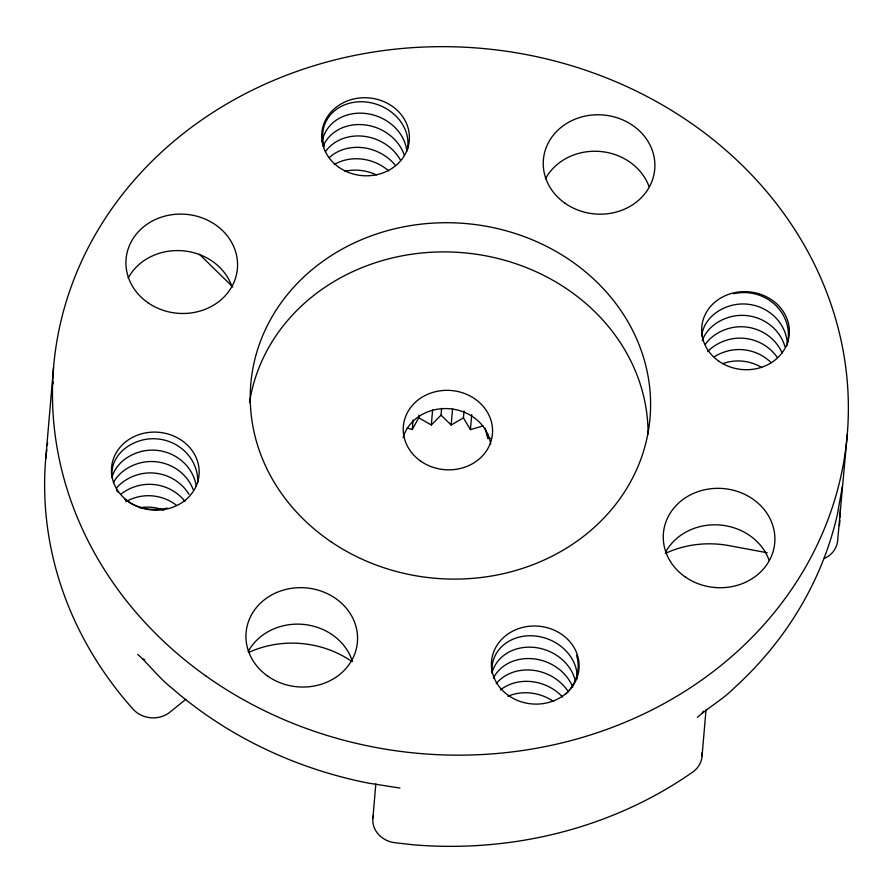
<?xml version="1.0" encoding="UTF-8"?>
<svg xmlns="http://www.w3.org/2000/svg" width="893" height="893" viewBox="0 0 893 893"><rect width="100%" height="100%" fill="white"/><g stroke="black" fill="none" stroke-linecap="round" stroke-linejoin="round"><path stroke-width="1.34" d="M52.966 384.001L53.055 381.847M841.597 490.759L837.31 514.77A398.278 353.918 4.9 0 1 734.213 687.956C723.051 699.23 709.131 706.977 697.388 717.369M185.822 699.342L170.663 711.565A25.35 22.526 4.9 0 1 133.035 709.131A398.278 353.918 4.9 0 1 45.722 458.634L53.547 367.458M372.906 818.111L375.841 783.92M407.085 428.015L412.253 429.511L413.068 419.933M412.253 429.511L418.728 417.768L418.962 415.033M418.728 417.768L431.33 424.968L432.614 409.932M431.33 424.968L441.019 415.189L441.611 408.347M464.014 411.003L463.434 417.846L451.166 425.012L452.572 408.603M483.146 425.928L470.421 429.622L471.716 414.575M490.469 438.363L487.79 438.485L488.136 434.389M702.065 755.891L706.062 709.388M824.083 558.571A25.127 22.325 4.9 0 0 837.578 541.303L847.278 434.366M45.722 458.634L46.827 449.447M47.296 445.507L47.608 442.883M841.641 489.688L842.266 486.596M399.941 788.061L368.184 783.083A398.278 353.918 4.9 0 1 171.512 687.8C158.932 677.943 149.499 664.961 137.723 654.413M767.143 552.734L728.844 545.59A96.009 85.315 4.9 0 0 665.33 553.426M441.019 415.189L451.166 425.012M199.373 254.237L232.85 286.999M463.434 417.846L470.421 429.622M485.089 428.149L487.79 438.485M840.413 508.887A398.278 353.918 4.9 0 1 840.045 517.226M839.878 520.005A398.278 353.918 4.9 0 1 839.453 525.542M702.01 752.743A25.35 22.526 4.9 0 1 692.689 772.077A398.278 353.918 4.9 0 1 413.001 844.767L395.253 842.769A25.127 22.325 4.9 0 1 373.486 815.008M703.472 711.118A25.35 22.526 4.9 0 1 702.199 712.871M144.878 659.96A25.35 22.526 4.9 0 1 142.88 658.8M248.857 652.348A96.009 85.315 4.9 0 1 351.273 661.099M545.489 178.756A55.868 49.651 4.9 0 1 599.594 151.43A55.868 49.651 4.9 0 1 649.077 186.67M665.497 552.321A55.868 49.651 4.9 0 1 719.602 524.984A55.868 49.651 4.9 0 1 769.085 560.224M128.168 278.08A55.868 49.651 4.9 0 1 182.272 250.754A55.868 49.651 4.9 0 1 231.756 285.994M248.176 651.644A55.868 49.651 4.9 0 1 303.453 624.408A55.868 49.651 4.9 0 1 352.434 661.557M249.538 402.609A200.333 178.02 4.9 0 1 461.581 252.596A200.333 178.02 4.9 0 1 648.084 434.043M403.111 437.559A44.695 39.716 4.9 0 1 449.268 408.715A44.695 39.716 4.9 0 1 490.67 444.245M782.101 352.914A43.4 40.844 13.4 0 0 730.708 327.943A43.4 35.497 -0.1 0 0 705.559 343.95M733.633 293.764A43.4 40.844 13.4 0 1 776.106 305.741A43.4 40.844 13.4 0 1 786.554 346.484M787.28 342.666A43.4 40.844 13.4 0 0 732.662 305.149A43.4 35.497 -0.1 0 0 701.675 335.868M784.869 346.428A43.4 40.844 13.4 0 0 731.68 316.546A43.4 35.497 -0.1 0 0 702.222 340.713M707.636 351.663A43.4 35.497 -0.1 0 1 729.726 339.329A43.4 40.844 13.4 0 1 777.278 357.412M771.184 362.681A43.4 40.844 13.4 0 0 728.755 350.737A43.4 35.497 -0.1 0 0 714.322 356.776M761.718 367.481A43.4 40.844 13.4 0 0 727.773 362.134A43.4 35.497 -0.1 0 0 722.671 363.641M325.61 151.475A43.4 37.171 20 0 1 363.641 136.261A43.4 37.171 20 0 1 400.399 159.992M323.177 146.195A43.4 37.171 20 0 1 364.612 124.864A43.4 37.171 20 0 1 404.362 155.427M324.304 146.586A43.4 37.171 20 0 1 353.349 102.405A43.4 37.171 20 0 1 406.315 132.644A43.4 39.169 -13.3 0 1 407.42 149.689M322.161 141.485A43.4 37.171 20 0 1 361.576 113.177A43.4 37.171 20 0 1 405.333 144.041A43.4 39.169 -13.3 0 1 406.817 151.241M329.338 157.536A43.4 37.171 20 0 1 395.108 165.038M344.944 171.289A43.4 37.171 20 0 1 376.377 174.894M334.216 164.58A43.4 37.171 20 0 1 388.622 170.797M113.4 482.678A43.4 35.497 -0.1 0 1 141.016 462.708A43.4 40.844 13.4 0 1 193.379 490.112M167.181 508.072A43.4 35.497 -0.1 0 1 128.581 502.022M126.482 500.605A43.4 35.497 -0.1 0 1 124.495 499.075M117.831 492.054A43.4 35.497 -0.1 0 1 116.514 490.101M111.982 477.32A43.4 35.497 -0.1 0 1 142.969 439.914A43.4 40.844 13.4 0 1 197.699 482.577M141.987 451.311A43.4 40.844 13.4 0 1 196.304 486.261M111.859 477.632A43.4 35.497 -0.1 0 1 141.987 451.311M189.015 494.398A43.4 40.844 13.4 0 0 140.034 474.105A43.4 35.497 -0.1 0 0 116.347 488.237M139.062 485.502A43.4 40.844 13.4 0 1 185.041 501.431M120.555 494.488A43.4 35.497 -0.1 0 1 139.062 485.491M139.732 507.76A43.4 40.844 13.4 0 1 163.732 510.104M176.479 505.304A43.4 40.844 13.4 0 0 138.08 496.899A43.4 35.497 -0.1 0 0 125.846 501.632M491.887 673.199A43.4 37.171 20 0 1 532.139 647.235A43.4 37.171 20 0 1 574.567 678.033A43.4 39.169 -13.3 0 1 575.226 680.399M491.864 671.112A43.4 37.171 20 0 1 527.796 635.816A43.4 37.171 20 0 1 575.538 666.636A43.4 39.169 -13.3 0 1 577.179 678.758M493.382 678.077A43.4 37.171 20 0 1 533.847 658.855A43.4 37.171 20 0 1 572.748 687.108M496.262 683.591A43.4 37.171 20 0 1 568.328 691.796M576.521 655.239A43.4 39.169 -13.3 0 1 565.481 694.397M507.871 696.283A43.4 37.171 20 0 1 553.615 701.518M500.404 689.954A43.4 37.171 20 0 1 562.623 697.053M206.138 676.146A398.278 353.918 4.9 0 0 844.633 456.446A398.278 353.918 4.9 0 0 300.45 70.145A398.278 353.918 4.9 0 0 206.138 676.146M267.878 676.235A55.868 49.651 4.9 0 0 357.122 644.701A55.868 49.651 4.9 0 0 280.257 591.11A55.868 49.651 4.9 0 0 267.878 676.235M147.87 302.671A55.868 49.651 4.9 0 0 237.114 271.148A55.868 49.651 4.9 0 0 160.249 217.546A55.868 49.651 4.9 0 0 147.87 302.671M565.191 203.358A55.868 49.651 4.9 0 0 654.435 171.824A55.868 49.651 4.9 0 0 577.57 118.222A55.868 49.651 4.9 0 0 565.191 203.358M685.199 576.911A55.868 49.651 4.9 0 0 774.443 545.377A55.868 49.651 4.9 0 0 697.578 491.786A55.868 49.651 4.9 0 0 685.199 576.911M331.292 541.951A200.333 178.02 4.9 0 0 649.3 424.688A200.333 178.02 4.9 0 0 370.64 236.076A200.333 178.02 4.9 0 0 331.292 541.951M508.91 695.792A43.902 39.013 4.9 0 0 578.809 670.543A43.902 39.013 4.9 0 0 518.074 628.828A43.902 39.013 4.9 0 0 508.91 695.792M719.144 361.408A43.902 39.013 4.9 0 0 789.044 336.17A43.902 39.013 4.9 0 0 728.308 294.456A43.902 39.013 4.9 0 0 719.144 361.408M339.195 167.493A43.902 39.013 4.9 0 0 409.094 142.255A43.902 39.013 4.9 0 0 348.359 100.541A43.902 39.013 4.9 0 0 339.195 167.493M128.96 501.877A43.902 39.013 4.9 0 0 198.86 476.628A43.902 39.013 4.9 0 0 138.125 434.913A43.902 39.013 4.9 0 0 128.96 501.877M420.804 461.201A44.695 39.716 4.9 0 0 492.199 435.974A44.695 39.716 4.9 0 0 430.716 393.099A44.695 39.716 4.9 0 0 420.804 461.201"/></g></svg>
